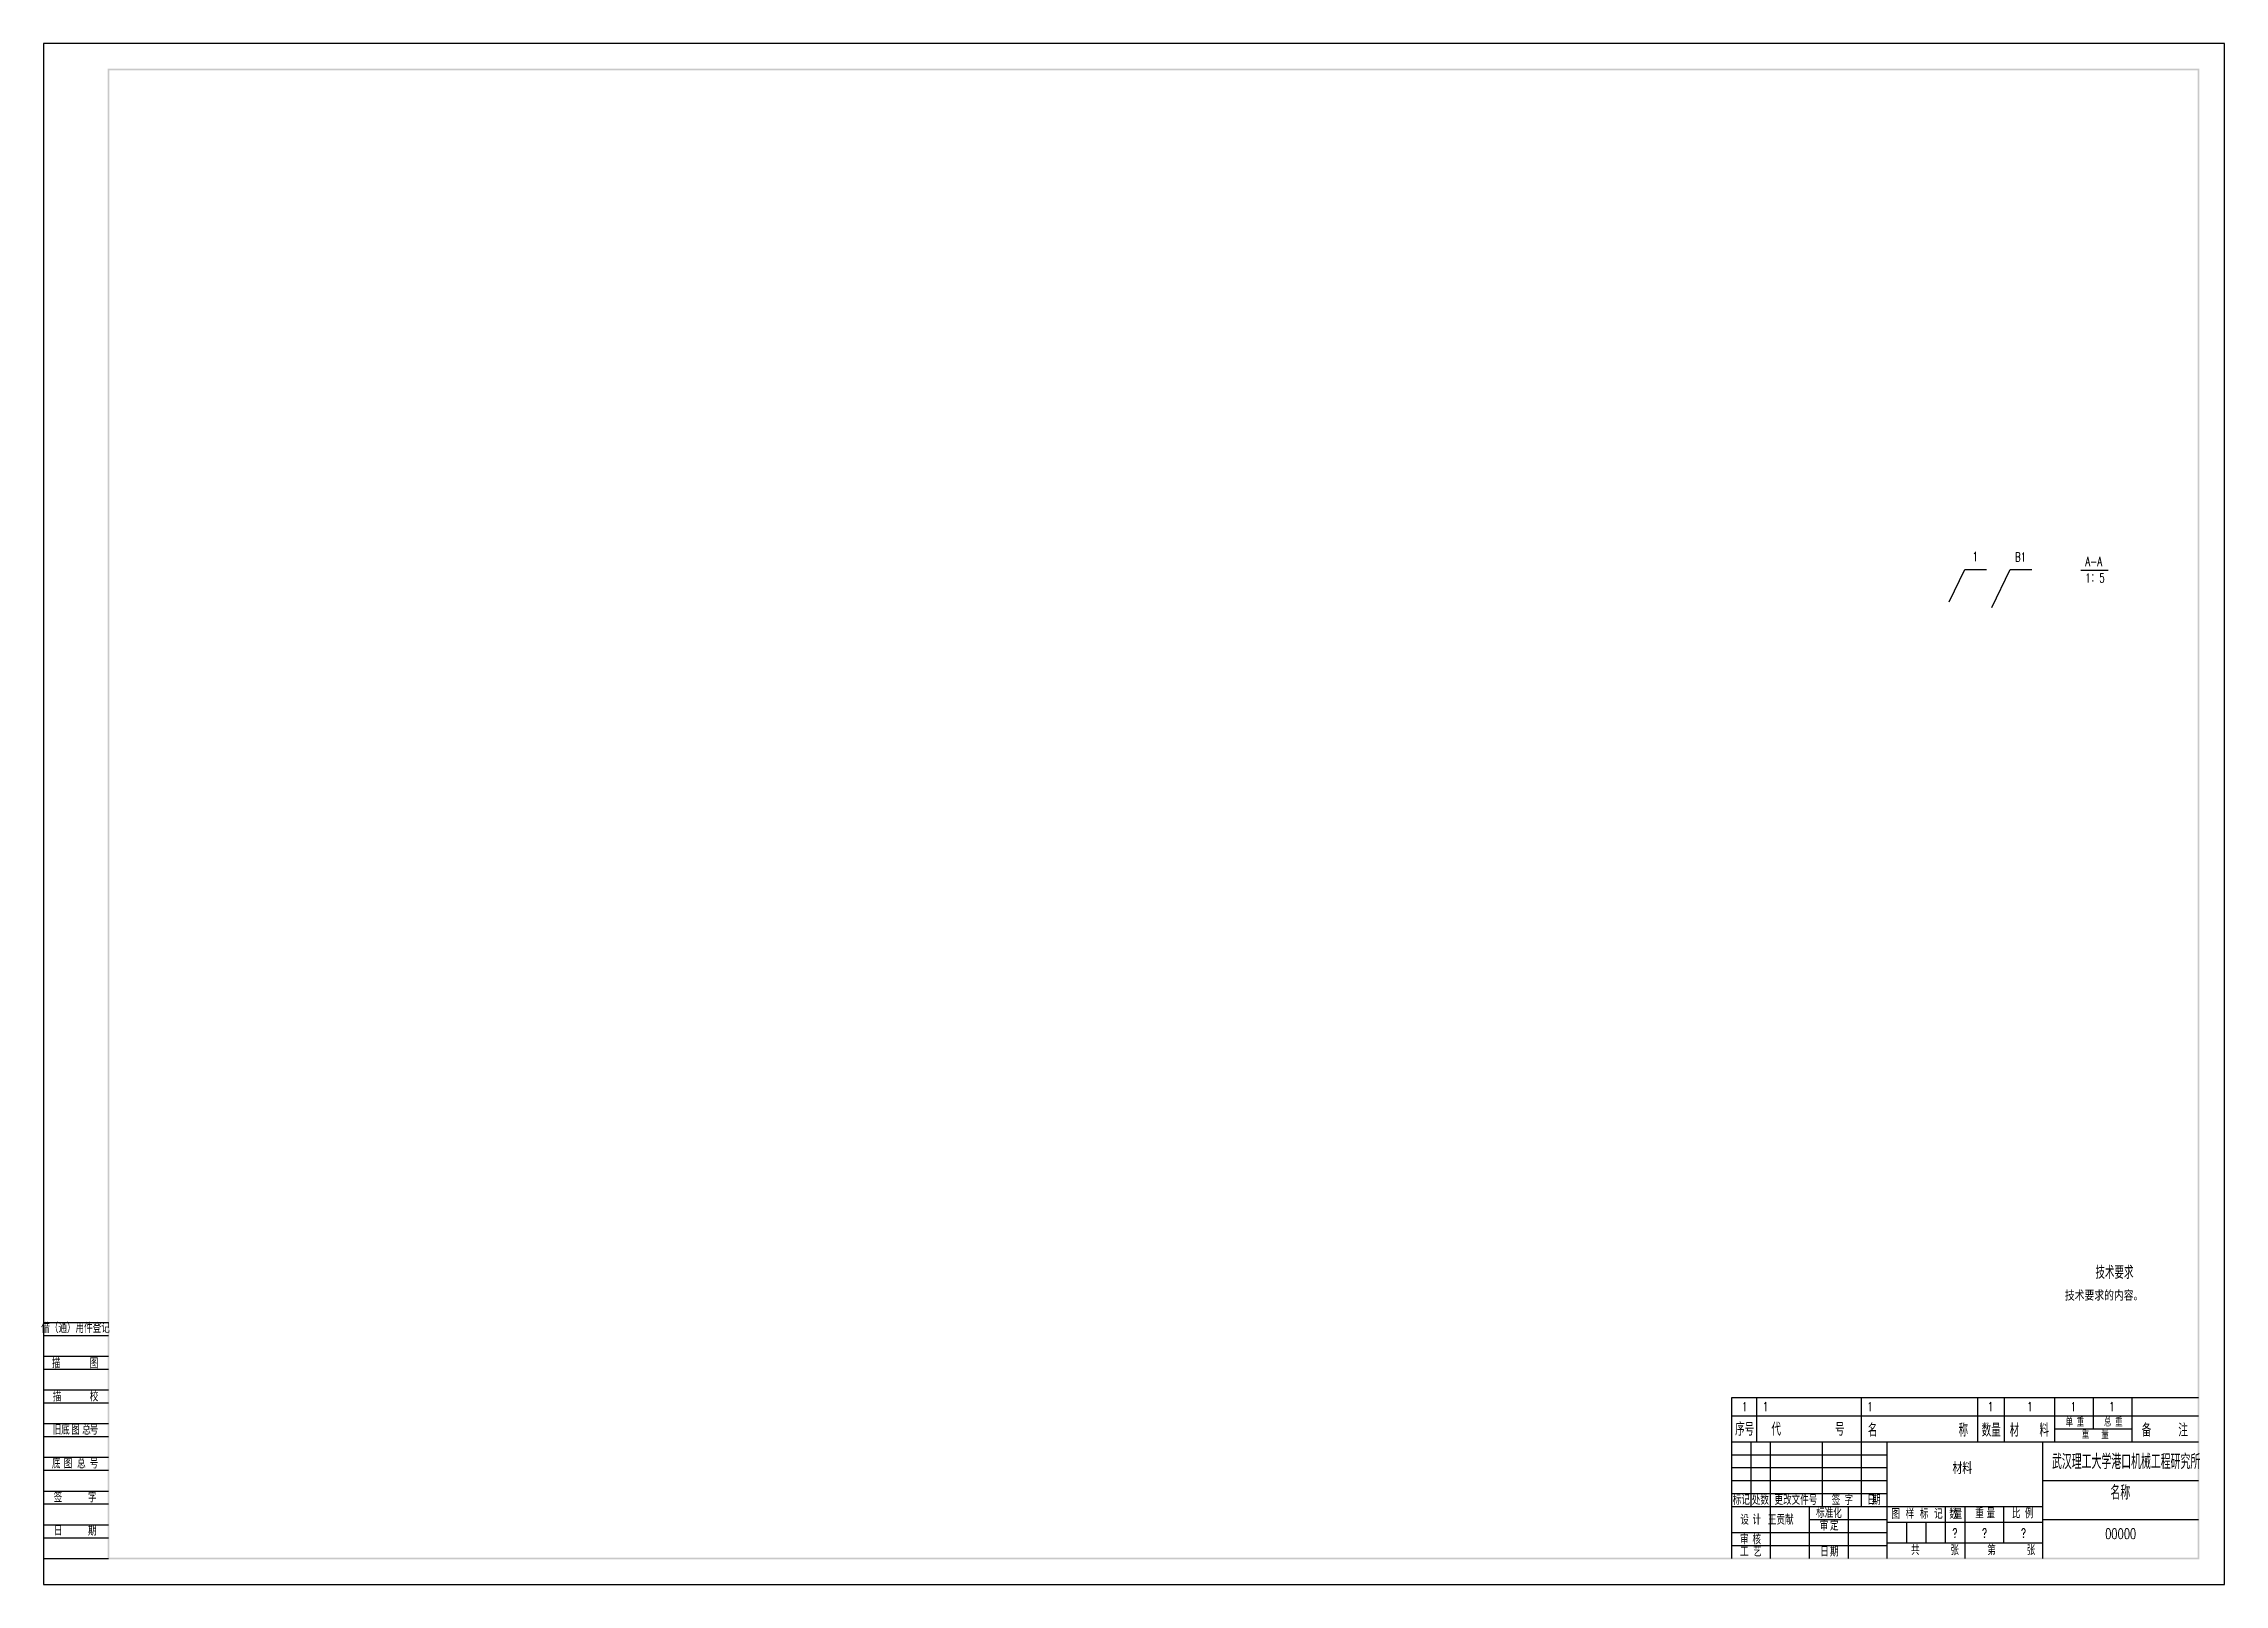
# Model space of a CAD drawing. Extents: x -58 to 783, y -59 to 535.
import ezdxf
from ezdxf.enums import TextEntityAlignment as Align

# ---------------------------------------------------------------- set-up
doc = ezdxf.new("R2010")
doc.units = 0
doc.header["$MEASUREMENT"] = 0
doc.layers.add('L1', color=2, linetype='CONTINUOUS')
doc.layers.add('L3', color=4, linetype='CONTINUOUS')
doc.styles.add('HZ', font='txt', dxfattribs={"width": 0.7, "bigfont": 'hztxt'})
doc.styles.add('HZTXT', font='ROMANS', dxfattribs={"width": 0.7, "bigfont": 'HZTXT'})

msp = doc.modelspace()

# ---------------------------------------------------------------- linework, layer by layer
at = {"layer": 'L1'}
for p, q in [((593.17, -3.89), (593.17, 13.11)), ((593.17, -48.89), (593.17, -3.89))]:
    msp.add_line(p, q, dxfattribs=at)
msp.add_point((593.17, -3.89), dxfattribs=at)
for points in [[(772.82, 524.76), (773.52, 525.46), (-32.48, 524.76), (-33.18, 525.46)], [(-32.48, 524.76), (-33.18, 525.46), (-32.48, -48.89), (-33.18, -48.89)], [(772.82, -48.54), (773.52, -49.24), (772.82, 524.76), (773.52, 525.46)], [(-32.83, -48.54), (-32.83, -49.24), (772.82, -48.54), (773.52, -49.24)]]:
    msp.add_trace(points, dxfattribs=at)
at = {"layer": 'L3'}
for p, q in [((677.05, 319.96), (683.02, 332.34)), ((683.02, 332.34), (691.38, 332.34)), ((693.47, 317.76), (700.54, 332.34)), ((700.54, 332.34), (708.91, 332.34)), ((727.8, 332.13), (738.35, 332.13)), ((-57.83, 42.11), (-32.83, 42.11)), ((-57.83, 37.11), (-32.83, 37.11)), ((-57.83, 29.11), (-32.83, 29.11)), ((-57.83, 24.11), (-32.83, 24.11)), ((-57.83, 16.11), (-32.83, 16.11)), ((-57.83, 11.11), (-32.83, 11.11)), ((593.17, 13.11), (773.17, 13.11)), ((602.9, -3.89), (602.9, 13.11)), ((643.17, -3.89), (643.17, 13.11)), ((688.09, -3.89), (688.09, 13.11)), ((698.31, -3.89), (698.31, 13.11)), ((717.83, -3.89), (717.83, 13.11)), ((732.7, 1.02), (732.7, 13.11)), ((747.57, -3.89), (747.57, 13.11)), ((-57.83, 3.11), (-32.83, 3.11)), ((593.17, 6.11), (773.17, 6.11)), ((717.83, 1.02), (747.57, 1.02)), ((-57.83, -1.89), (-32.83, -1.89)), ((593.17, -3.89), (773.17, -3.89)), ((600.67, -28.89), (600.67, -3.89)), ((608.17, -48.89), (608.17, -3.89)), ((628.17, -28.89), (628.17, -3.89)), ((643.17, -28.89), (643.17, -3.89)), ((653.17, -48.89), (653.17, -3.89)), ((713.17, -48.89), (713.17, -3.89)), ((-57.83, -9.89), (-32.83, -9.89)), ((-57.83, -14.89), (-32.83, -14.89)), ((593.17, -8.89), (653.17, -8.89)), ((593.17, -13.89), (653.17, -13.89)), ((-57.83, -22.89), (-32.83, -22.89)), ((593.17, -18.89), (653.17, -18.89)), ((593.17, -23.89), (653.17, -23.89)), ((713.17, -18.89), (773.17, -18.89)), ((-57.83, -27.89), (-32.83, -27.89)), ((593.17, -28.89), (653.17, -28.89)), ((623.17, -48.89), (623.17, -28.89)), ((638.17, -48.89), (638.17, -28.89)), ((653.17, -28.89), (713.17, -28.89)), ((675.67, -42.89), (675.67, -28.89)), ((683.17, -48.89), (683.17, -28.89)), ((698.17, -42.89), (698.17, -28.89)), ((-57.83, -35.89), (-32.83, -35.89)), ((-57.83, -40.89), (-32.83, -40.89)), ((593.17, -38.89), (653.17, -38.89)), ((623.17, -33.89), (653.17, -33.89)), ((653.17, -34.89), (713.17, -34.89)), ((660.67, -42.89), (660.67, -34.89)), ((668.17, -42.89), (668.17, -34.89)), ((713.17, -33.89), (773.17, -33.89)), ((-57.83, -48.89), (-32.83, -48.89)), ((593.17, -43.89), (653.17, -43.89)), ((653.17, -42.89), (713.17, -42.89))]:
    msp.add_line(p, q, dxfattribs=at)
msp.add_lwpolyline([(-57.83, -58.89), (783.17, -58.89), (783.17, 535.11), (-57.83, 535.11)], close=True, dxfattribs=at)

# ---------------------------------------------------------------- texts
at = {"layer": 'L1', "style": 'HZTXT', "width": 0.7}
for s, height, p in [('序号', 5, (598.17, -1.54)), ('代        号', 5, (622.59, -1.54)), ('名            称', 5, (664.99, -1.93)), ('数量', 5, (693.24, -1.93)), ('材   料', 5, (707.94, -1.93)), ('单 重', 3, (725.49, 2.02)), ('重   量', 3, (733.4, -2.72)), ('总 重', 3, (740.34, 2.02)), ('备    注', 5, (760.2, -1.93)), ('名称', 5.5, (743.03, -26.25)), ('00000', 4, (743.17, -41.39))]:
    msp.add_text(s, height=height, dxfattribs=at).set_placement(p, align=Align.CENTER)
at = {"layer": 'L1', "style": 'HZTXT', "width": 0.6}
msp.add_text('武汉理工大学港口机械工程研究所', height=5.775, dxfattribs=at).set_placement((716.69, -14.47))
at = {"layer": 'L3', "width": 0.7}
for s, height, style, p in [('1', 3.5, 'HZTXT', (687.14, 335.64)), ('B1', 3.5, 'HZTXT', (704.55, 335.47)), ('借（通）用件登记', 3.5, 'HZTXT', (-45.52, 38.1)), ('1', 3.5, 'HZTXT', (598.17, 7.89)), ('1', 3.5, 'HZTXT', (692.97, 7.89)), ('1', 3.5, 'HZTXT', (708.15, 7.89)), ('1', 3.5, 'HZTXT', (724.88, 7.89)), ('1', 3.5, 'HZTXT', (739.75, 7.89)), ('底', 3.5, 'HZTXT', (-49.4, -1.14)), ('图', 3.5, 'HZTXT', (-45.52, -1.14)), ('总', 3.5, 'HZTXT', (-41.32, -1.14)), ('底', 3.5, 'HZTXT', (-52.96, -14.14)), ('图', 3.5, 'HZTXT', (-48.43, -14.14)), ('总', 3.5, 'HZTXT', (-43.26, -14.14)), ('材料 ', 4.5, 'HZTXT', (683.18, -16.35)), ('标记', 3.5, 'HZ', (596.86, -28.2)), ('处数', 3.5, 'HZ', (604.22, -28.2)), ('更改文件号', 3.5, 'HZ', (617.94, -28.2)), ('标准化', 3.5, 'HZ', (630.68, -33.28)), ('图 样 标 记', 3.5, 'HZ', (664.64, -33.58)), ('?', 3.5, 'HZTXT', (679.26, -40.89)), ('?', 3.5, 'HZTXT', (690.69, -40.89)), ('?', 3.5, 'HZTXT', (705.67, -40.89)), ('共     张', 3.5, 'HZ', (671.58, -47.57)), ('第     张', 3.5, 'HZ', (701, -47.57))]:
    msp.add_text(s, height=height, dxfattribs=dict(at, style=style)).set_placement(p, align=Align.CENTER)
for s, height, style, p in [('A-A', 3.5, 'HZTXT', (729.51, 333.72)), ('1：5', 3.5, 'HZTXT', (729.51, 327.36)), ('技术要求', 5, 'HZTXT', (733.43, 58.9)), ('技术要求的内容。', 4, 'HZTXT', (721.67, 50.49)), ('描', 3.5, 'HZTXT', (-54.62, 24.49)), ('描', 3.5, 'HZTXT', (-54.29, 11.68)), ('1', 3.5, 'HZTXT', (605.16, 7.89)), ('1', 3.5, 'HZTXT', (645.44, 7.89)), ('旧', 3.5, 'HZTXT', (-54.29, -1.14)), ('签', 3.5, 'HZTXT', (-53.93, -27.17)), ('签', 3.5, 'HZ', (631.75, -28.2)), ('日', 3.5, 'HZ', (645.47, -28.2)), ('设', 3.5, 'HZ', (596.5, -35.85)), ('数', 3.5, 'HZ', (677.08, -33.59)), ('重', 3.5, 'HZ', (687.12, -33.38)), ('比', 3.5, 'HZ', (701.21, -33.38)), ('日', 3.5, 'HZTXT', (-53.93, -40.05)), ('审', 3.5, 'HZ', (596.38, -43.43)), ('审', 3.5, 'HZ', (627.12, -38.11)), ('工', 3.5, 'HZ', (596.38, -48.12)), ('日', 3.5, 'HZ', (627.24, -48.12))]:
    msp.add_text(s, height=height, dxfattribs=dict(at, style=style)).set_placement(p)
for s, style, p in [(' 图', 'HZTXT', (-36.73, 24.49)), ('校', 'HZTXT', (-36.73, 11.68)), ('号', 'HZTXT', (-36.73, -1.14)), ('号', 'HZTXT', (-36.73, -14.14)), ('字', 'HZTXT', (-37.43, -27.23)), ('字', 'HZ', (639.97, -28.2)), ('期', 'HZ', (650.57, -28.2)), ('计', 'HZ', (604.48, -35.85)), ('王贡献', 'HZ', (617.03, -35.85)), ('量', 'HZ', (682.02, -33.58)), ('量', 'HZ', (694.75, -33.38)), ('例', 'HZ', (709.55, -33.38)), ('期', 'HZTXT', (-37.43, -40.05)), ('核', 'HZ', (604.48, -43.43)), ('定', 'HZ', (634.38, -38.11)), ('艺', 'HZ', (604.72, -48.12)), ('期', 'HZ', (634.38, -48.12))]:
    msp.add_text(s, height=3.5, dxfattribs=dict(at, style=style)).set_placement(p, align=Align.RIGHT)

doc.saveas('drawing.dxf')
